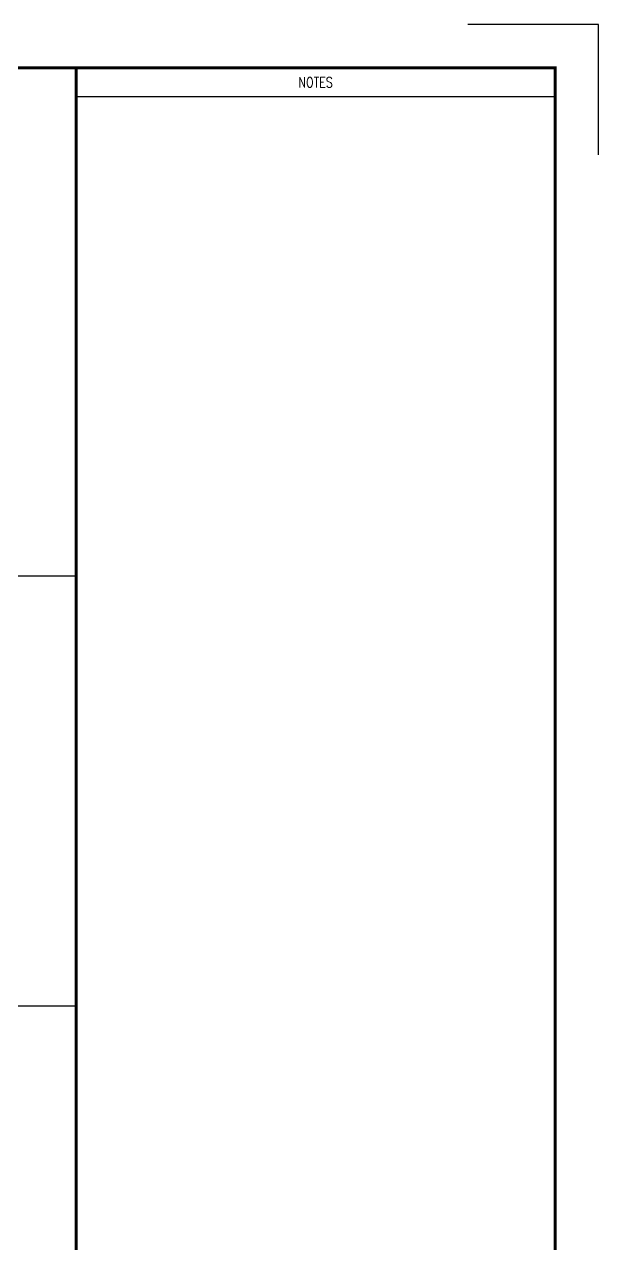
# Model space of a CAD drawing. Header units: millimetres. Extents: x 0 to 16187, y -20471 to 6290.
# Drawn here: x 13302.4 to 13500.2, y 3017.6 to 3438.1 of the extents above; entities that cross this region are included whole.
import ezdxf
from ezdxf.enums import TextEntityAlignment as Align

# ---------------------------------------------------------------- set-up
doc = ezdxf.new("R2010")
doc.units = ezdxf.units.MM
doc.layers.add('BORDER1', color=3, linetype='Continuous')
doc.layers.add('BORDER2', color=7, linetype='Continuous')
doc.styles.add('ROMANC', font='ROMANC', dxfattribs={"height": 5})
doc.styles.add('ROMANS', font='ROMANS.shx', dxfattribs={"width": 0.8})
doc.styles.add('ROMANT', font='ROMANT', dxfattribs={"height": 4})

# ---------------------------------------------------------------- blocks, each defined once
blk = doc.blocks.new('*U609')
at = {"layer": 'BORDER1', "color": 154, "true_color": 0x1859a9, "const_width": 1}
blk.add_lwpolyline([(1.8094395070475, 811), (1144, 811), (1144, 0), (0, 0), (0, 811)], close=True, dxfattribs=at)
blk.add_lwpolyline([(979.0000000799992, 2.220446049250313e-16), (979.0000000799992, 810.9999999999999)], dxfattribs=at)
at = {"layer": 'BORDER2'}
for points in [[(1159, 780.9999999999999), (1159, 825.9999999999999), (1114, 826)], [(1144, 801), (979.0000000799992, 800.9999999999999)]]:
    blk.add_lwpolyline(points, dxfattribs=at)
at = {"layer": 'BORDER2', "style": 'ROMANC', "width": 0.8}
blk.add_text('NOTES', height=3.5, dxfattribs=at).set_placement((1061.50000004, 806), align=Align.MIDDLE_CENTER)
at = {"layer": 'BORDER2', "flags": 8}
for tag, height, style, p in [('REV-A', 3.24, 'ROMANS', (986.9282778829383, 140.2530397182669)), ('RE-A', 8.064, 'ROMANT', (1084.634961895852, 7.17204102400288))]:
    blk.add_attdef(tag, text='', height=height, dxfattribs=dict(at, style=style)).set_placement(p, align=Align.CENTER)
at = {"layer": 'BORDER2', "style": 'ROMANS', "width": 3.830216453570641}
blk.add_attdef('DATE-A', text='', height=3.24, dxfattribs=at).set_placement((995.5063797379989, 140.2530397182669), (1008.507228728976, 140.2530397182669), align=Align.FIT)
at = {"layer": 'BORDER2'}
for tag, height, style, p in [('DRN-A', 3.24, 'ROMANS', (1018.380015771281, 140.2530397182669)), ('CHD-A', 3.24, 'ROMANS', (1032.348360605113, 140.2530397182669)), ('APD-A', 3.24, 'ROMANS', (1046.640709253839, 140.2530397182669)), ('CONS_CONT_VEND', 4.2, 'ROMANC', (1061.390575966738, 72.83468077449595))]:
    blk.add_attdef(tag, text='', height=height, dxfattribs=dict(at, style=style)).set_placement(p, align=Align.CENTER)
at = {"layer": 'BORDER2', "style": 'ROMANS', "width": 0.8}
for tag, p, height in [('1:X', (997.2302812124753, 122.552011911554), 3.5), ('LOC', (1042.735042679951, 122.552011911554), 3.5), ('PROJ_NO', (1118.63757586463, 122.552011911554), 3.5), ('CONS_DRG_NO', (1011, 63), 3)]:
    blk.add_attdef(tag, p, '', height=height, dxfattribs=at)
at = {"layer": 'BORDER2', "lineweight": 30, "width": 0.8, "flags": 104}
blk.add_attdef('COMMENTS-A', text='', height=2.2, dxfattribs=at).set_placement((1055.209968003616, 142.0744315684458), align=Align.MIDDLE_LEFT)
at = {"layer": 'BORDER2', "style": 'ROMANS', "width": 0.8}
for tag, p in [('PROJECT_TITLE_1', (1061.068210890846, 55.3534808592422)), ('PROJECT_TITLE_2', (1061.068210890846, 49.30052221051124))]:
    blk.add_attdef(tag, text='', height=3.5, dxfattribs=at).set_placement(p, align=Align.MIDDLE)
at = {"layer": 'BORDER2', "style": 'ROMANT', "width": 0.8}
for tag, p in [('DRG_TITLE_1', (1061.068210890846, 36.31229857438004)), ('DRG_TITLE_2', (1061.068210890846, 28.31229857438004)), ('DRG_TITLE_3', (1061.068210890846, 20.31229857438004))]:
    blk.add_attdef(tag, text='', height=5, dxfattribs=at).set_placement(p, align=Align.CENTER)
at = {"layer": 'BORDER2', "style": 'ROMANT'}
for tag, p in [('AR', (995.0014710450068, 7.172041024002866)), ('PA', (1011.738213301433, 7.172041024002866)), ('DC', (1028.447415784789, 7.172041024002837)), ('TS', (1120.839107118789, 7.172041024002908))]:
    blk.add_attdef(tag, p, '', height=8.064, dxfattribs=at)
for tag, p in [('SRNO', (1074.69799186896, 7.172041024002823)), ('SH', (1115.802783516436, 7.176501619330963))]:
    blk.add_attdef(tag, text='', height=8.064, dxfattribs=at).set_placement(p, align=Align.RIGHT)
at = {"layer": 'BORDER2', "style": 'ROMANS', "flags": 2}
blk.add_attdef('TB_VERSION', text='', height=2, dxfattribs=at).set_placement((1, -1), align=Align.TOP_LEFT)

msp = doc.modelspace()

# ---------------------------------------------------------------- linework, layer by layer
for p, q in [((12732.5956593553, 3247.931044932531), (13320.21526344248, 3247.931044932531)), ((12732.5956593553, 3099.633241791267), (13320.21526344248, 3099.633241791267))]:
    msp.add_line(p, q)

# ---------------------------------------------------------------- block references
at = {"layer": 'BORDER1'}
msp.add_blockref('*U609', (12341.21526336248, 2612.133129219925), dxfattribs=at)

doc.saveas('drawing.dxf')
